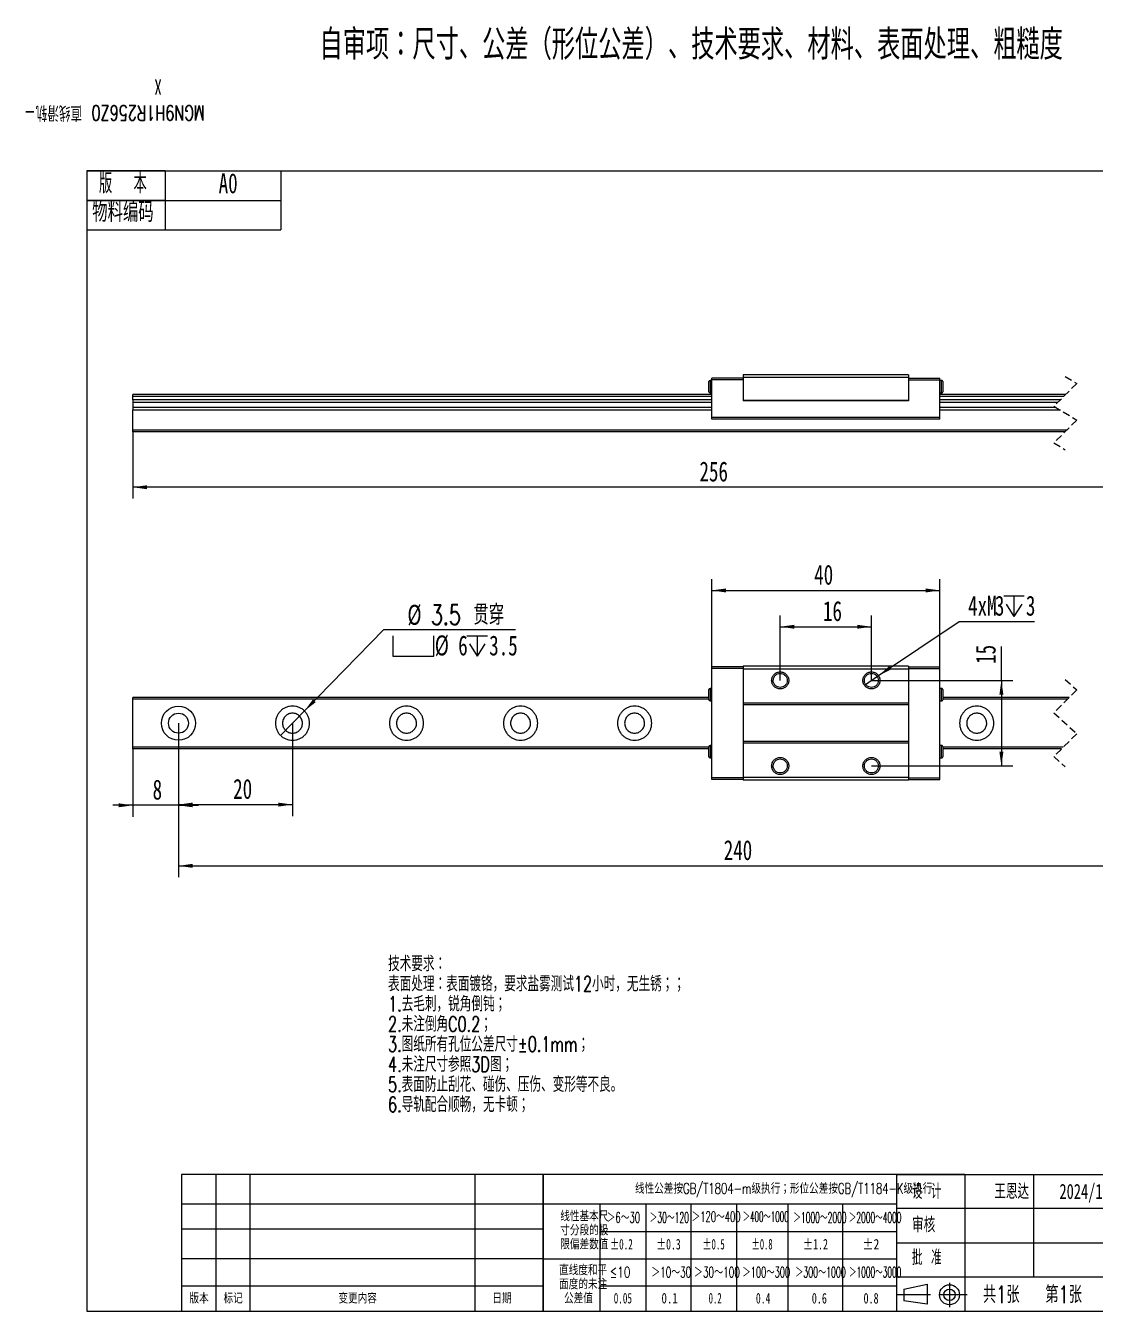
# Model space of a CAD drawing. Extents: x 3 to 295, y 5 to 231.
# Drawn here: x 3.5 to 191.2, y 5.5 to 230.9 of the extents above; entities that cross this region are included whole.
import ezdxf

# ---------------------------------------------------------------- set-up
doc = ezdxf.new("R2010")
doc.units = 0
doc.linetypes.add('SLD-DASHED', pattern=[1.905, 1.27, -0.635])
doc.linetypes.add('SLD-SOLID', pattern=[0])
doc.layers.get('0').update_dxf_attribs({"linetype": 'CONTINUOUS'})
doc.layers.add('FORMAT', color=7, linetype='SLD-SOLID')
doc.layers.add('轮廓实线层', color=7, linetype='SLD-SOLID')
doc.styles.add('SLDTEXTSTYLE0', font='TXT', dxfattribs={"width": 0.7, "bigfont": 'bigfont'})
doc.styles.add('SLDTEXTSTYLE10', font='TXT', dxfattribs={"width": 0.542825, "bigfont": 'bigfont'})
doc.styles.add('SLDTEXTSTYLE11', font='TXT', dxfattribs={"width": 0.607411, "bigfont": 'bigfont'})
doc.styles.add('SLDTEXTSTYLE12', font='TXT', dxfattribs={"width": 0.494457, "bigfont": 'bigfont'})
doc.styles.add('SLDTEXTSTYLE13', font='TXT', dxfattribs={"width": 0.523419, "bigfont": 'bigfont'})
doc.styles.add('SLDTEXTSTYLE14', font='TXT', dxfattribs={"width": 0.677411})
doc.styles.add('SLDTEXTSTYLE15', font='TXT', dxfattribs={"width": 0.616681})
doc.styles.add('SLDTEXTSTYLE16', font='TXT', dxfattribs={"width": 0.592279})
doc.styles.add('SLDTEXTSTYLE17', font='TXT', dxfattribs={"width": 0.633851})
doc.styles.add('SLDTEXTSTYLE18', font='TXT', dxfattribs={"width": 0.751649})
doc.styles.add('SLDTEXTSTYLE19', font='TXT', dxfattribs={"width": 0.672854})
doc.styles.add('SLDTEXTSTYLE2', font='TXT', dxfattribs={"width": 0.633333, "bigfont": 'bigfont'})
doc.styles.add('SLDTEXTSTYLE20', font='TXT', dxfattribs={"width": 0.604873})
doc.styles.add('SLDTEXTSTYLE21', font='TXT', dxfattribs={"width": 0.7})
doc.styles.add('SLDTEXTSTYLE22', font='TXT', dxfattribs={"width": 0.692137})
doc.styles.add('SLDTEXTSTYLE23', font='TXT', dxfattribs={"width": 0.516181, "bigfont": 'bigfont'})
doc.styles.add('SLDTEXTSTYLE24', font='TXT', dxfattribs={"width": 0.786906})
doc.styles.add('SLDTEXTSTYLE25', font='TXT', dxfattribs={"width": 0.513075, "bigfont": 'bigfont'})
doc.styles.add('SLDTEXTSTYLE26', font='TXT', dxfattribs={"width": 0.6, "bigfont": 'bigfont'})
doc.styles.add('SLDTEXTSTYLE3', font='TXT', dxfattribs={"width": 0.589499, "bigfont": 'bigfont'})
doc.styles.add('SLDTEXTSTYLE4', font='TXT', dxfattribs={"width": 0.526455, "bigfont": 'bigfont'})
doc.styles.add('SLDTEXTSTYLE5', font='TXT', dxfattribs={"width": 0.583287, "bigfont": 'bigfont'})
doc.styles.add('SLDTEXTSTYLE6', font='TXT', dxfattribs={"width": 0.632085})
doc.styles.add('SLDTEXTSTYLE7', font='TXT', dxfattribs={"width": 0.735068, "bigfont": 'bigfont'})
doc.styles.add('SLDTEXTSTYLE8', font='TXT', dxfattribs={"width": 0.615255, "bigfont": 'bigfont'})
doc.styles.add('SLDTEXTSTYLE9', font='TXT', dxfattribs={"width": 0.569954, "bigfont": 'bigfont'})
doc.dimstyles.new('SLDDIMSTYLE1', dxfattribs={"dimtxt": 3.5, "dimasz": 2.5, "dimexe": 0, "dimexo": 0.0625, "dimgap": 0.875, "dimtad": 2, "dimrnd": 1e-09, "dimzin": 12, "dimtxsty": 'SLDTEXTSTYLE21', "dimsah": 1, "dimcen": 0.09, "dimazin": 3, "dimtfac": 1, "dimtofl": 0, "dimtmove": 0, "dimatfit": 3, "dimtolj": 1, "dimtzin": 12})
doc.dimstyles.new('SLDDIMSTYLE3', dxfattribs={"dimtxt": 3.5, "dimasz": 2.5, "dimexe": 0, "dimexo": 0.0625, "dimgap": 0.875, "dimtad": 0, "dimtih": 1, "dimtoh": 1, "dimrnd": 1e-09, "dimzin": 12, "dimtxsty": 'SLDTEXTSTYLE21', "dimblk1": 'NONE', "dimsah": 1, "dimcen": 0, "dimazin": 3, "dimtfac": 1, "dimtmove": 0, "dimatfit": 3, "dimtolj": 1, "dimtzin": 12})
doc.dimstyles.new('SLDDIMSTYLE4', dxfattribs={"dimtxt": 3.5, "dimasz": 2.5, "dimexe": 0, "dimexo": 0.0625, "dimgap": 0.875, "dimtad": 0, "dimtih": 1, "dimtoh": 1, "dimrnd": 1e-09, "dimzin": 12, "dimtxsty": 'SLDTEXTSTYLE21', "dimblk1": 'NONE', "dimsah": 1, "dimcen": 0, "dimazin": 3, "dimtfac": 1, "dimtmove": 0, "dimatfit": 3, "dimtolj": 1, "dimtzin": 12})
doc.dimstyles.new('SLDDIMSTYLE5', dxfattribs={"dimtxt": 3.5, "dimasz": 2.5, "dimexe": 0, "dimexo": 0.0625, "dimgap": 0.875, "dimtad": 2, "dimrnd": 1e-09, "dimzin": 12, "dimtxsty": 'SLDTEXTSTYLE21', "dimsah": 1, "dimcen": 0.09, "dimazin": 3, "dimtfac": 1, "dimtmove": 0, "dimatfit": 3, "dimtolj": 1, "dimtzin": 12})

# ---------------------------------------------------------------- blocks, each defined once
blk = doc.blocks.new('SW_NOTE_0')
at = {"layer": 'FORMAT', "color": 0, "attachment_point": 1, "style": 'SLDTEXTSTYLE0'}
for s, insert, char_height in [('技术要求：', (0, 3.41), 2.646), ('表面处理：表面镀铬，要求盐雾测试12小时，无生锈；；', (0, -0.12), 2.6458), ('1.去毛刺，锐角倒钝；', (0, -3.64), 2.6458), ('2.未注倒角C0.2；', (0, -7.17), 2.6458), ('3.图纸所有孔位公差尺寸±0.1mm；', (0, -10.7), 2.6458), ('4.未注尺寸参照3D图；', (0, -14.23), 2.6458), ('5.表面防止刮花、碰伤、压伤、变形等不良。', (0, -17.76), 2.6458), ('6.导轨配合顺畅，无卡顿；', (0, -21.28), 2.6458)]:
    blk.add_mtext(s, dxfattribs=dict(at, insert=insert, char_height=char_height))
blk = doc.blocks.new('SW_NOTE_0_1')
at = {"layer": 'FORMAT', "color": 0, "char_height": 1.852, "attachment_point": 2, "style": 'SLDTEXTSTYLE0'}
for s, insert in [('线性基本尺', (6.37, 2.39)), ('寸分段的极', (6.37, -0.08)), ('限偏差数值', (6.37, -2.55))]:
    blk.add_mtext(s, dxfattribs=dict(at, insert=insert))
blk = doc.blocks.new('SW_NOTE_0_2')
at = {"layer": 'FORMAT', "color": 0, "char_height": 1.852, "attachment_point": 2, "style": 'SLDTEXTSTYLE0'}
for s, insert in [('直线度和平', (6.37, 2.39)), ('面度的未注', (6.37, -0.08)), ('公差值', (5.55, -2.55))]:
    blk.add_mtext(s, dxfattribs=dict(at, insert=insert))
blk = doc.blocks.new('SW_NOTE_0_4')
at = {"layer": 'FORMAT', "color": 0, "attachment_point": 2, "rotation": 180}
for s, insert, char_height, style in [('X', (-14.36, 1.12), 2.65, 'SLDTEXTSTYLE21'), ('MGN9H1R256Z0 直线滑轨-', (-22.03, -3.41), 2.6458, 'SLDTEXTSTYLE0')]:
    blk.add_mtext(s, dxfattribs=dict(at, insert=insert, char_height=char_height, style=style))
blk = doc.blocks.new('_D')
at = {"layer": 'FORMAT'}
for p, q in [((22.24, 160), (22.24, 147.97)), ((237.19, 160), (237.19, 147.97)), ((237.19, 149.97), (22.24, 149.97))]:
    blk.add_line(p, q, dxfattribs=at)
for points in [[(22.24, 149.97), (24.74, 149.62), (24.74, 150.32)], [(237.19, 149.97), (234.69, 150.32), (234.69, 149.62)]]:
    blk.add_solid(points, dxfattribs=at)
at = {"layer": 'FORMAT', "insert": (121.62, 154.48), "char_height": 3.5, "attachment_point": 1, "style": 'SLDTEXTSTYLE21'}
blk.add_mtext('256', dxfattribs=at)
blk = doc.blocks.new('_D_6')
at = {"layer": 'FORMAT'}
for p, q in [((135.78, 116.09), (135.78, 127.5)), ((151.78, 116.09), (151.78, 127.5)), ((135.78, 125.5), (151.78, 125.5))]:
    blk.add_line(p, q, dxfattribs=at)
for points in [[(135.78, 125.5), (138.28, 125.15), (138.28, 125.85)], [(151.78, 125.5), (149.28, 125.85), (149.28, 125.15)]]:
    blk.add_solid(points, dxfattribs=at)
at = {"layer": 'FORMAT', "insert": (143.28, 130.01), "char_height": 3.5, "attachment_point": 1, "style": 'SLDTEXTSTYLE21'}
blk.add_mtext('16', dxfattribs=at)
blk = doc.blocks.new('_D_7')
at = {"layer": 'FORMAT'}
for p, q in [((174.57, 116.09), (174.57, 122.06)), ((151.78, 116.09), (176.57, 116.09)), ((174.57, 116.09), (174.57, 101.09)), ((151.78, 101.09), (176.57, 101.09))]:
    blk.add_line(p, q, dxfattribs=at)
for points in [[(174.57, 116.09), (174.22, 113.59), (174.92, 113.59)], [(174.57, 101.09), (174.92, 103.59), (174.22, 103.59)]]:
    blk.add_solid(points, dxfattribs=at)
at = {"layer": 'FORMAT', "insert": (170.05, 118.99), "char_height": 3.5, "attachment_point": 1, "rotation": 90, "style": 'SLDTEXTSTYLE21'}
blk.add_mtext('15', dxfattribs=at)
blk = doc.blocks.new('SW_SYMBOL_HOLE_SPOT')
at = {"layer": 'FORMAT', "color": 0}
for p, q in [((0, 875), (0, 75)), ((1600, 75), (1600, 875)), ((0, 75), (1600, 75))]:
    blk.add_line(p, q, dxfattribs=at)
blk = doc.blocks.new('SW_SYMBOL_HOLE_DEPTH')
at = {"layer": 'FORMAT', "color": 0}
for p, q in [((0, 875), (800, 875)), ((100, 555), (400, 75)), ((400, 875), (400, 75)), ((700, 555), (400, 75))]:
    blk.add_line(p, q, dxfattribs=at)
blk = doc.blocks.new('_D_8')
at = {"layer": 'FORMAT'}
for p, q in [((52.34, 110.74), (66.25, 125.03)), ((66.25, 125.03), (89.34, 125.03)), ((48.15, 106.44), (52.34, 110.74))]:
    blk.add_line(p, q, dxfattribs=at)
blk.add_solid([(52.34, 110.74), (54.33, 112.28), (53.83, 112.77)], dxfattribs=at)
at = {"layer": 'FORMAT', "xscale": 0.004511737089201878, "yscale": 0.004511737089201878, "zscale": 0.004511737089201878}
for name, p in [('SW_SYMBOL_HOLE_SPOT', (67.83, 119.98)), ('SW_SYMBOL_HOLE_DEPTH', (80.84, 119.98))]:
    blk.add_blockref(name, p, dxfattribs=at)
at = {"layer": 'FORMAT', "char_height": 3.5, "attachment_point": 1}
for s, insert, style in [('%%c', (70.4, 129.35), 'SLDTEXTSTYLE21'), ('3.5 贯穿', (74.52, 129.34), 'SLDTEXTSTYLE0'), ('%%c', (75.2, 123.98), 'SLDTEXTSTYLE21'), ('6', (79.31, 123.97), 'SLDTEXTSTYLE21'), ('3.5', (84.74, 123.97), 'SLDTEXTSTYLE21')]:
    blk.add_mtext(s, dxfattribs=dict(at, insert=insert, style=style))
blk = doc.blocks.new('_NONE')
blk = doc.blocks.new('_D_9')
at = {"layer": 'FORMAT'}
for p, q in [((153.02, 116.93), (167.14, 126.44)), ((167.14, 126.44), (180.4, 126.44)), ((150.54, 115.25), (153.02, 116.93))]:
    blk.add_line(p, q, dxfattribs=at)
blk.add_solid([(153.02, 116.93), (155.29, 118.03), (154.9, 118.61)], dxfattribs=at)
at = {"layer": 'FORMAT', "xscale": 0.004511737089201878, "yscale": 0.004511737089201878, "zscale": 0.004511737089201878}
blk.add_blockref('SW_SYMBOL_HOLE_DEPTH', (174.97, 126.96), dxfattribs=at)
at = {"layer": 'FORMAT', "char_height": 3.5, "attachment_point": 1, "style": 'SLDTEXTSTYLE21'}
for s, insert in [('4xM', (168.73, 130.95)), ('3', (173.43, 130.95)), ('3', (178.87, 130.95))]:
    blk.add_mtext(s, dxfattribs=dict(at, insert=insert))
blk = doc.blocks.new('_D_10')
at = {"layer": 'FORMAT'}
for p, q in [((123.78, 118.49), (123.78, 133.87)), ((163.78, 118.49), (163.78, 133.87)), ((123.78, 131.87), (163.78, 131.87))]:
    blk.add_line(p, q, dxfattribs=at)
for points in [[(123.78, 131.87), (126.28, 131.52), (126.28, 132.22)], [(163.78, 131.87), (161.28, 132.22), (161.28, 131.52)]]:
    blk.add_solid(points, dxfattribs=at)
at = {"layer": 'FORMAT', "insert": (141.74, 136.38), "char_height": 3.5, "attachment_point": 1, "style": 'SLDTEXTSTYLE21'}
blk.add_mtext('40', dxfattribs=at)
blk = doc.blocks.new('_D_11')
at = {"layer": 'FORMAT'}
for p, q in [((30.24, 108.59), (30.24, 92.19)), ((22.24, 104.09), (22.24, 92.19)), ((22.24, 94.19), (18.74, 94.19)), ((30.24, 94.19), (22.24, 94.19)), ((30.24, 94.19), (33.74, 94.19))]:
    blk.add_line(p, q, dxfattribs=at)
for points in [[(22.24, 94.19), (19.74, 94.54), (19.74, 93.84)], [(30.24, 94.19), (32.74, 93.84), (32.74, 94.54)]]:
    blk.add_solid(points, dxfattribs=at)
at = {"layer": 'FORMAT', "insert": (25.71, 98.7), "char_height": 3.5, "attachment_point": 1, "style": 'SLDTEXTSTYLE21'}
blk.add_mtext('8', dxfattribs=at)
blk = doc.blocks.new('_D_12')
at = {"layer": 'FORMAT'}
for p, q in [((30.24, 108.59), (30.24, 92.31)), ((50.24, 108.59), (50.24, 92.31)), ((30.24, 94.31), (50.24, 94.31))]:
    blk.add_line(p, q, dxfattribs=at)
for points in [[(30.24, 94.31), (32.74, 93.96), (32.74, 94.66)], [(50.24, 94.31), (47.74, 94.66), (47.74, 93.96)]]:
    blk.add_solid(points, dxfattribs=at)
at = {"layer": 'FORMAT', "insert": (39.84, 98.82), "char_height": 3.5, "attachment_point": 1, "style": 'SLDTEXTSTYLE21'}
blk.add_mtext('20', dxfattribs=at)
blk = doc.blocks.new('_D_13')
at = {"layer": 'FORMAT'}
for p, q in [((30.24, 108.59), (30.24, 81.57)), ((229.19, 108.59), (229.19, 81.57)), ((30.24, 83.57), (229.19, 83.57))]:
    blk.add_line(p, q, dxfattribs=at)
for points in [[(30.24, 83.57), (32.74, 83.22), (32.74, 83.92)], [(229.19, 83.57), (226.69, 83.92), (226.69, 83.22)]]:
    blk.add_solid(points, dxfattribs=at)
at = {"layer": 'FORMAT', "insert": (125.87, 88.08), "char_height": 3.5, "attachment_point": 1, "style": 'SLDTEXTSTYLE21'}
blk.add_mtext('240', dxfattribs=at)

msp = doc.modelspace()

# ---------------------------------------------------------------- linework, layer by layer
at = {"color": 7, "linetype": 'SLD-SOLID'}
for p, q in [((129.28, 169.105), (123.78, 169.105)), ((123.78, 168.805), (123.78, 169.105)), ((129.28, 169.705), (129.28, 169.205)), ((158.28, 169.705), (129.28, 169.705)), ((158.28, 169.205), (129.28, 169.205)), ((129.28, 169.205), (129.28, 165.205)), ((158.28, 169.705), (158.28, 169.205)), ((158.28, 169.205), (158.28, 165.205)), ((158.28, 169.105), (163.78, 169.105)), ((163.78, 168.805), (163.78, 169.105)), ((123.28, 166.705), (123.28, 168.505)), ((123.78, 168.705), (123.48, 168.705)), ((129.28, 168.805), (123.78, 168.805)), ((123.78, 162.205), (123.78, 168.805)), ((158.28, 168.805), (163.78, 168.805)), ((163.78, 162.205), (163.78, 168.805)), ((164.08, 168.705), (163.78, 168.705)), ((164.28, 168.505), (164.28, 167.605)), ((164.28, 167.605), (164.28, 166.705)), ((123.78, 166.205), (22.244, 166.205)), ((22.244, 165.905), (22.244, 166.205)), ((123.78, 165.905), (22.244, 165.905)), ((22.244, 165.315), (22.244, 165.905)), ((123.78, 165.315), (22.244, 165.315)), ((22.244, 165.315), (22.244, 164.84)), ((123.78, 164.84), (22.244, 164.84)), ((22.244, 164.84), (22.244, 163.94)), ((123.48, 166.505), (123.78, 166.505)), ((158.28, 165.205), (129.28, 165.205)), ((129.28, 165.205), (129.28, 165.105)), ((158.28, 165.105), (129.28, 165.105)), ((158.28, 165.205), (158.28, 165.105)), ((163.78, 166.505), (164.08, 166.505)), ((185.822, 166.205), (163.78, 166.205)), ((185.522, 165.905), (163.78, 165.905)), ((184.932, 165.315), (163.78, 165.315)), ((184.457, 164.84), (163.78, 164.84)), ((123.78, 163.94), (22.244, 163.94)), ((22.244, 163.94), (22.244, 163.465)), ((123.78, 163.465), (22.244, 163.465)), ((22.244, 160.005), (22.244, 163.465)), ((184.16, 163.94), (163.78, 163.94)), ((184.943, 163.465), (163.78, 163.465)), ((163.78, 162.205), (123.78, 162.205)), ((123.78, 161.905), (123.78, 162.205)), ((163.78, 161.905), (123.78, 161.905)), ((163.78, 161.905), (163.78, 162.205)), ((186.047, 160.005), (22.244, 160.005)), ((22.244, 159.705), (22.244, 160.005)), ((185.747, 159.705), (22.244, 159.705)), ((129.28, 118.488), (123.78, 118.488)), ((123.78, 118.188), (123.78, 118.488)), ((129.28, 118.188), (123.78, 118.188)), ((123.78, 98.988), (123.78, 118.188)), ((129.28, 118.588), (129.28, 118.088)), ((158.28, 118.588), (129.28, 118.588)), ((129.28, 118.088), (129.28, 112.088)), ((158.28, 118.088), (129.28, 118.088)), ((158.28, 118.588), (158.28, 118.088)), ((158.28, 118.488), (163.78, 118.488)), ((158.28, 118.188), (163.78, 118.188)), ((158.28, 118.088), (158.28, 112.088)), ((163.78, 118.188), (163.78, 118.488)), ((163.78, 98.988), (163.78, 118.188)), ((123.28, 113.088), (22.244, 113.088)), ((22.244, 112.788), (22.244, 113.088)), ((123.28, 112.788), (22.244, 112.788)), ((22.244, 104.388), (22.244, 112.788)), ((123.28, 112.688), (123.28, 114.488)), ((123.78, 114.688), (123.48, 114.688)), ((164.08, 114.688), (163.78, 114.688)), ((164.28, 114.488), (164.28, 112.688)), ((186.447, 113.088), (164.28, 113.088)), ((186.147, 112.788), (164.28, 112.788)), ((123.48, 112.488), (123.78, 112.488)), ((158.28, 112.088), (129.28, 112.088)), ((129.28, 112.088), (129.28, 111.788)), ((158.28, 111.788), (129.28, 111.788)), ((129.28, 111.788), (129.28, 105.388)), ((158.28, 112.088), (158.28, 111.788)), ((158.28, 111.788), (158.28, 105.388)), ((163.78, 112.488), (164.08, 112.488)), ((123.28, 104.388), (22.244, 104.388)), ((22.244, 104.088), (22.244, 104.388)), ((123.28, 104.088), (22.244, 104.088)), ((123.28, 102.688), (123.28, 104.488)), ((123.78, 104.688), (123.48, 104.688)), ((158.28, 105.388), (129.28, 105.388)), ((129.28, 105.388), (129.28, 105.088)), ((129.28, 105.088), (129.28, 99.088)), ((158.28, 105.088), (129.28, 105.088)), ((158.28, 105.388), (158.28, 105.088)), ((158.28, 105.088), (158.28, 99.088)), ((164.08, 104.688), (163.78, 104.688)), ((164.28, 104.488), (164.28, 102.688)), ((185.422, 104.388), (164.28, 104.388)), ((185.122, 104.088), (164.28, 104.088)), ((123.48, 102.488), (123.78, 102.488)), ((163.78, 102.488), (164.08, 102.488)), ((129.28, 98.988), (123.78, 98.988)), ((123.78, 98.688), (123.78, 98.988)), ((129.28, 98.688), (123.78, 98.688)), ((158.28, 99.088), (129.28, 99.088)), ((129.28, 99.088), (129.28, 98.588)), ((158.28, 98.588), (129.28, 98.588)), ((158.28, 99.088), (158.28, 98.588)), ((158.28, 98.988), (163.78, 98.988)), ((158.28, 98.688), (163.78, 98.688)), ((163.78, 98.688), (163.78, 98.988)), ((94.186, 14.63), (30.786, 14.63))]:
    msp.add_line(p, q, dxfattribs=at)
at = {"color": 7, "linetype": 'SLD-DASHED'}
for p, q in [((185.785, 169.38), (187.785, 168.167)), ((187.785, 168.167), (183.785, 164.167)), ((183.785, 164.167), (187.785, 161.742)), ((187.785, 161.742), (183.785, 157.742)), ((183.785, 157.742), (185.785, 156.53)), ((185.785, 116.263), (187.785, 114.425)), ((187.785, 114.425), (183.785, 110.425)), ((183.785, 110.425), (187.785, 106.75)), ((187.785, 106.75), (183.785, 102.75)), ((183.785, 102.75), (185.785, 100.913))]:
    msp.add_line(p, q, dxfattribs=at)
at = {"color": 1, "linetype": 'SLD-SOLID'}
for p, q in [((123.48, 168.705), (123.48, 166.505)), ((164.08, 167.605), (164.08, 168.705)), ((164.08, 166.505), (164.08, 167.605)), ((123.48, 114.688), (123.48, 112.488)), ((164.08, 112.488), (164.08, 114.688)), ((123.48, 104.688), (123.48, 102.488)), ((164.08, 102.488), (164.08, 104.688))]:
    msp.add_line(p, q, dxfattribs=at)
at = {"color": 7, "linetype": 'SLD-SOLID'}
for radius in [3, 1.75]:
    msp.add_circle((30.244, 108.588), radius, dxfattribs=at)
for centre, start, end in [((123.48, 168.505), 90.00039, 179.99921), ((164.08, 168.505), 359.99988, 89.99998), ((123.48, 166.705), 180.0008, 269.99966), ((164.08, 166.705), 269.99996, 0.00011), ((123.48, 114.488), 90.00017, 179.9993), ((164.08, 114.488), 359.99979, 90.00021), ((123.48, 112.688), 180.00079, 269.99961), ((164.08, 112.688), 270.00002, 0.00012), ((123.48, 104.488), 90.00039, 179.99921), ((164.08, 104.488), 359.99988, 89.99998), ((123.48, 102.688), 180.0007, 269.99983), ((164.08, 102.688), 269.99979, 0.00021)]:
    msp.add_arc(centre, 0.2, start, end, dxfattribs=at)
for points, knots in [([(134.394, 116.662), (134.34, 116.472), (134.231, 116.092), (134.361, 115.498), (134.691, 115), (135.191, 114.666), (135.78, 114.549), (136.369, 114.666), (136.868, 115), (137.202, 115.499), (137.319, 116.088), (137.202, 116.677), (136.868, 117.176), (136.369, 117.51), (135.779, 117.627), (135.194, 117.509), (134.682, 117.18), (134.49, 116.835), (134.394, 116.662)], [0, 0, 0, 0, 0.0625, 0.125, 0.1875, 0.25, 0.3124999, 0.3749999, 0.4375, 0.5, 0.5625, 0.6249999, 0.6875, 0.75, 0.8125, 0.8749999, 0.9375, 1, 1, 1, 1]), ([(134.644, 116.558), (134.6, 116.403), (134.511, 116.091), (134.617, 115.604), (134.888, 115.196), (135.298, 114.922), (135.78, 114.826), (136.263, 114.922), (136.672, 115.196), (136.946, 115.605), (137.042, 116.088), (136.946, 116.571), (136.672, 116.98), (136.263, 117.253), (135.78, 117.35), (135.299, 117.252), (134.88, 116.983), (134.723, 116.7), (134.644, 116.558)], [0, 0, 0, 0, 0.0625, 0.125, 0.1875, 0.25, 0.3124999, 0.375, 0.4375, 0.5, 0.5625, 0.625, 0.6875, 0.75, 0.8125, 0.875, 0.9375, 1, 1, 1, 1]), ([(150.394, 116.662), (150.34, 116.472), (150.231, 116.092), (150.361, 115.498), (150.691, 115), (151.191, 114.666), (151.78, 114.549), (152.369, 114.666), (152.868, 115), (153.202, 115.499), (153.319, 116.088), (153.202, 116.677), (152.868, 117.176), (152.369, 117.51), (151.779, 117.627), (151.194, 117.509), (150.682, 117.18), (150.49, 116.835), (150.394, 116.662)], [0, 0, 0, 0, 0.0625, 0.1249999, 0.1875, 0.25, 0.3125, 0.375, 0.4375, 0.5, 0.5624999, 0.6249999, 0.6875, 0.75, 0.8125, 0.8749999, 0.9374999, 1, 1, 1, 1]), ([(150.644, 116.558), (150.6, 116.403), (150.511, 116.091), (150.617, 115.604), (150.888, 115.196), (151.298, 114.922), (151.78, 114.826), (152.263, 114.922), (152.672, 115.196), (152.946, 115.605), (153.042, 116.088), (152.946, 116.571), (152.672, 116.98), (152.263, 117.253), (151.78, 117.35), (151.299, 117.252), (150.88, 116.983), (150.723, 116.7), (150.644, 116.558)], [0, 0, 0, 0, 0.0625, 0.125, 0.1875, 0.25, 0.3125, 0.375, 0.4375, 0.5, 0.5625, 0.625, 0.6875, 0.75, 0.8125, 0.875, 0.9375, 1, 1, 1, 1]), ([(53.187, 109.173), (53.214, 108.978), (53.268, 108.589), (53.205, 107.998), (53.033, 107.433), (52.755, 106.91), (52.379, 106.453), (51.922, 106.076), (51.399, 105.799), (50.833, 105.625), (50.244, 105.569), (49.655, 105.625), (49.089, 105.799), (48.566, 106.076), (48.109, 106.453), (47.733, 106.91), (47.455, 107.433), (47.282, 107.999), (47.225, 108.588), (47.282, 109.177), (47.455, 109.743), (47.733, 110.266), (48.109, 110.722), (48.566, 111.099), (49.089, 111.377), (49.655, 111.55), (50.244, 111.607), (50.833, 111.55), (51.399, 111.377), (51.922, 111.099), (52.379, 110.723), (52.754, 110.266), (53.038, 109.744), (53.137, 109.364), (53.187, 109.173)], [0, 0, 0, 0, 0.03125, 0.0625, 0.09375, 0.125, 0.15625, 0.1875001, 0.2187499, 0.2499998, 0.28125, 0.3124998, 0.3437501, 0.3749999, 0.4062501, 0.4375001, 0.46875, 0.5, 0.53125, 0.5625, 0.5937499, 0.6249999, 0.6562499, 0.6875, 0.7187498, 0.7500001, 0.7812499, 0.8125001, 0.8437501, 0.8749999, 0.90625, 0.9375, 0.96875, 1, 1, 1, 1]), ([(73.187, 109.173), (73.214, 108.978), (73.268, 108.589), (73.205, 107.998), (73.033, 107.433), (72.755, 106.91), (72.379, 106.453), (71.922, 106.076), (71.399, 105.799), (70.833, 105.625), (70.244, 105.569), (69.655, 105.625), (69.089, 105.799), (68.566, 106.076), (68.109, 106.453), (67.733, 106.91), (67.455, 107.433), (67.282, 107.999), (67.225, 108.588), (67.282, 109.177), (67.455, 109.743), (67.733, 110.266), (68.109, 110.722), (68.566, 111.099), (69.089, 111.377), (69.655, 111.55), (70.244, 111.607), (70.833, 111.55), (71.399, 111.377), (71.922, 111.099), (72.379, 110.723), (72.754, 110.266), (73.038, 109.744), (73.137, 109.364), (73.187, 109.173)], [0, 0, 0, 0, 0.03125, 0.0625, 0.09375, 0.125, 0.1562499, 0.1875001, 0.2187502, 0.2500002, 0.28125, 0.3125001, 0.3437501, 0.3749999, 0.40625, 0.4375, 0.46875, 0.5, 0.53125, 0.5625, 0.59375, 0.625, 0.65625, 0.6875001, 0.71875, 0.7499999, 0.7812501, 0.8124999, 0.8437498, 0.875, 0.9062501, 0.9375001, 0.9687501, 1, 1, 1, 1]), ([(93.187, 109.173), (93.214, 108.978), (93.268, 108.589), (93.205, 107.998), (93.033, 107.433), (92.755, 106.91), (92.379, 106.453), (91.922, 106.076), (91.399, 105.799), (90.833, 105.625), (90.244, 105.569), (89.655, 105.625), (89.089, 105.799), (88.566, 106.076), (88.109, 106.453), (87.733, 106.91), (87.455, 107.433), (87.282, 107.999), (87.225, 108.588), (87.282, 109.177), (87.455, 109.743), (87.733, 110.266), (88.109, 110.722), (88.566, 111.099), (89.089, 111.377), (89.655, 111.55), (90.244, 111.607), (90.833, 111.55), (91.399, 111.377), (91.922, 111.099), (92.379, 110.723), (92.754, 110.266), (93.038, 109.744), (93.137, 109.364), (93.187, 109.173)], [0, 0, 0, 0, 0.03125, 0.0625, 0.09375, 0.1250001, 0.15625, 0.1875, 0.21875, 0.2499999, 0.2812499, 0.3124999, 0.34375, 0.375, 0.40625, 0.4375, 0.4687501, 0.5, 0.53125, 0.5625, 0.5937499, 0.625, 0.65625, 0.6875, 0.71875, 0.7500001, 0.7812501, 0.8125001, 0.84375, 0.875, 0.90625, 0.9374999, 0.96875, 1, 1, 1, 1]), ([(113.187, 109.173), (113.214, 108.978), (113.268, 108.589), (113.205, 107.998), (113.033, 107.433), (112.755, 106.91), (112.379, 106.453), (111.922, 106.076), (111.399, 105.799), (110.833, 105.625), (110.244, 105.569), (109.655, 105.625), (109.089, 105.799), (108.566, 106.076), (108.109, 106.453), (107.733, 106.91), (107.455, 107.433), (107.282, 107.999), (107.225, 108.588), (107.282, 109.177), (107.455, 109.743), (107.733, 110.266), (108.109, 110.722), (108.566, 111.099), (109.089, 111.377), (109.655, 111.55), (110.244, 111.607), (110.833, 111.55), (111.399, 111.377), (111.922, 111.099), (112.379, 110.723), (112.754, 110.266), (113.038, 109.744), (113.137, 109.364), (113.187, 109.173)], [0, 0, 0, 0, 0.03125, 0.0625, 0.09375, 0.125, 0.15625, 0.1875, 0.21875, 0.2499999, 0.2812499, 0.3124999, 0.34375, 0.375, 0.40625, 0.4375, 0.46875, 0.5, 0.53125, 0.5625, 0.59375, 0.625, 0.65625, 0.6875, 0.7187499, 0.7500001, 0.7812501, 0.8125, 0.84375, 0.875, 0.9062499, 0.9375, 0.96875, 1, 1, 1, 1]), ([(173.187, 109.173), (173.214, 108.978), (173.268, 108.589), (173.205, 107.998), (173.033, 107.433), (172.755, 106.91), (172.379, 106.453), (171.922, 106.076), (171.399, 105.799), (170.833, 105.625), (170.244, 105.569), (169.655, 105.625), (169.089, 105.799), (168.566, 106.076), (168.109, 106.453), (167.733, 106.91), (167.455, 107.433), (167.282, 107.999), (167.225, 108.588), (167.282, 109.177), (167.455, 109.743), (167.733, 110.266), (168.109, 110.722), (168.566, 111.099), (169.089, 111.377), (169.655, 111.55), (170.244, 111.607), (170.833, 111.55), (171.399, 111.377), (171.922, 111.099), (172.379, 110.723), (172.754, 110.266), (173.038, 109.744), (173.137, 109.364), (173.187, 109.173)], [0, 0, 0, 0, 0.03125, 0.0625, 0.09375, 0.125, 0.15625, 0.1875, 0.21875, 0.25, 0.28125, 0.3125, 0.34375, 0.375, 0.40625, 0.4375, 0.46875, 0.5, 0.53125, 0.5625, 0.59375, 0.625, 0.65625, 0.6875, 0.71875, 0.75, 0.78125, 0.8125, 0.84375, 0.875, 0.90625, 0.9375, 0.96875, 1, 1, 1, 1]), ([(51.861, 109.258), (51.924, 109.036), (52.051, 108.593), (51.9, 107.899), (51.514, 107.319), (50.931, 106.929), (50.244, 106.792), (49.557, 106.929), (48.974, 107.318), (48.585, 107.901), (48.448, 108.588), (48.585, 109.275), (48.974, 109.858), (49.557, 110.247), (50.245, 110.384), (50.928, 110.245), (51.525, 109.862), (51.749, 109.459), (51.861, 109.258)], [0, 0, 0, 0, 0.0625, 0.1249999, 0.1875, 0.25, 0.3125, 0.3749999, 0.4374999, 0.5, 0.5625, 0.6249999, 0.6875, 0.75, 0.8125, 0.8749999, 0.9374999, 1, 1, 1, 1]), ([(71.861, 109.258), (71.924, 109.036), (72.051, 108.593), (71.9, 107.899), (71.514, 107.319), (70.931, 106.929), (70.244, 106.792), (69.557, 106.929), (68.974, 107.318), (68.585, 107.901), (68.448, 108.588), (68.585, 109.275), (68.974, 109.858), (69.557, 110.247), (70.245, 110.384), (70.928, 110.245), (71.525, 109.862), (71.749, 109.459), (71.861, 109.258)], [0, 0, 0, 0, 0.0625, 0.1249999, 0.1875, 0.25, 0.3125, 0.3749999, 0.4374999, 0.5, 0.5625, 0.6249999, 0.6875, 0.75, 0.8125, 0.8749999, 0.9374999, 1, 1, 1, 1]), ([(91.861, 109.258), (91.924, 109.036), (92.051, 108.593), (91.9, 107.899), (91.514, 107.319), (90.931, 106.929), (90.244, 106.792), (89.557, 106.929), (88.974, 107.318), (88.585, 107.901), (88.448, 108.588), (88.585, 109.275), (88.974, 109.858), (89.557, 110.247), (90.245, 110.384), (90.928, 110.245), (91.525, 109.862), (91.749, 109.459), (91.861, 109.258)], [0, 0, 0, 0, 0.0625, 0.1250001, 0.1874999, 0.25, 0.3124999, 0.3750002, 0.4375, 0.5000001, 0.5625, 0.625, 0.6875001, 0.7499998, 0.8125001, 0.8750001, 0.9375001, 1, 1, 1, 1]), ([(111.861, 109.258), (111.924, 109.036), (112.051, 108.593), (111.9, 107.899), (111.514, 107.319), (110.931, 106.929), (110.244, 106.792), (109.557, 106.929), (108.974, 107.318), (108.585, 107.901), (108.448, 108.588), (108.585, 109.275), (108.974, 109.858), (109.557, 110.247), (110.245, 110.384), (110.928, 110.245), (111.525, 109.862), (111.749, 109.459), (111.861, 109.258)], [0, 0, 0, 0, 0.0625, 0.1250001, 0.1875, 0.25, 0.3125, 0.3749999, 0.4375, 0.5000001, 0.5625, 0.625, 0.6875001, 0.7500001, 0.8125001, 0.8750001, 0.9375001, 1, 1, 1, 1]), ([(171.861, 109.258), (171.924, 109.036), (172.051, 108.593), (171.9, 107.899), (171.514, 107.319), (170.931, 106.929), (170.244, 106.792), (169.557, 106.929), (168.974, 107.318), (168.585, 107.901), (168.448, 108.588), (168.585, 109.275), (168.974, 109.858), (169.557, 110.247), (170.245, 110.384), (170.928, 110.245), (171.525, 109.862), (171.749, 109.459), (171.861, 109.258)], [0, 0, 0, 0, 0.0625, 0.125, 0.1875, 0.2499999, 0.3125, 0.375, 0.4375, 0.5, 0.5625, 0.625, 0.6875, 0.75, 0.8125, 0.8750001, 0.9375, 1, 1, 1, 1]), ([(134.394, 101.662), (134.34, 101.472), (134.231, 101.092), (134.361, 100.498), (134.691, 100), (135.191, 99.666), (135.78, 99.549), (136.369, 99.666), (136.868, 100), (137.202, 100.499), (137.319, 101.088), (137.202, 101.677), (136.868, 102.176), (136.369, 102.51), (135.779, 102.627), (135.194, 102.509), (134.682, 102.18), (134.49, 101.835), (134.394, 101.662)], [0, 0, 0, 0, 0.0625, 0.125, 0.1875, 0.25, 0.3125, 0.375, 0.4375, 0.5000001, 0.5625, 0.625, 0.6875, 0.7500001, 0.8125001, 0.875, 0.9375, 1, 1, 1, 1]), ([(134.644, 101.558), (134.6, 101.403), (134.511, 101.091), (134.617, 100.604), (134.888, 100.196), (135.298, 99.922), (135.78, 99.826), (136.263, 99.922), (136.672, 100.196), (136.946, 100.605), (137.042, 101.088), (136.946, 101.571), (136.672, 101.98), (136.263, 102.253), (135.78, 102.35), (135.299, 102.252), (134.88, 101.983), (134.723, 101.7), (134.644, 101.558)], [0, 0, 0, 0, 0.06250001, 0.12500002, 0.18750001, 0.25000006, 0.31249999, 0.37500003, 0.43749999, 0.50000004, 0.56250005, 0.62500006, 0.68750006, 0.75000001, 0.81250007, 0.87500001, 0.93750007, 1, 1, 1, 1]), ([(150.394, 101.662), (150.34, 101.472), (150.231, 101.092), (150.361, 100.498), (150.691, 100), (151.191, 99.666), (151.78, 99.549), (152.369, 99.666), (152.868, 100), (153.202, 100.499), (153.319, 101.088), (153.202, 101.677), (152.868, 102.176), (152.369, 102.51), (151.779, 102.627), (151.194, 102.509), (150.682, 102.18), (150.49, 101.835), (150.394, 101.662)], [0, 0, 0, 0, 0.0625, 0.1249999, 0.1875, 0.25, 0.3125, 0.375, 0.4375, 0.5, 0.5625, 0.625, 0.6875, 0.75, 0.8125, 0.875, 0.9375, 1, 1, 1, 1]), ([(150.644, 101.558), (150.6, 101.403), (150.511, 101.091), (150.617, 100.604), (150.888, 100.196), (151.298, 99.922), (151.78, 99.826), (152.263, 99.922), (152.672, 100.196), (152.946, 100.605), (153.042, 101.088), (152.946, 101.571), (152.672, 101.98), (152.263, 102.253), (151.78, 102.35), (151.299, 102.252), (150.88, 101.983), (150.723, 101.7), (150.644, 101.558)], [0, 0, 0, 0, 0.0625, 0.125, 0.1875, 0.25, 0.3125, 0.375, 0.4375, 0.5, 0.5625, 0.625, 0.6875, 0.75, 0.8125, 0.875, 0.9375, 1, 1, 1, 1])]:
    msp.add_open_spline(points, degree=3, knots=knots, dxfattribs=at)
at = {"layer": 'FORMAT'}
for p, q in [((27.936, 205.451), (14.186, 205.451)), ((14.186, 205.451), (14.186, 200.277)), ((27.936, 205.451), (27.936, 195.132)), ((27.936, 205.451), (27.936, 200.277)), ((48.179, 205.451), (48.179, 195.132)), ((14.186, 200.277), (48.179, 200.277)), ((27.936, 200.277), (14.186, 200.277)), ((14.186, 195.132), (48.179, 195.132)), ((30.786, 29.451), (30.786, 5.451)), ((156.186, 29.451), (30.786, 29.451)), ((36.786, 29.451), (36.786, 5.451)), ((42.786, 29.451), (42.786, 5.451)), ((82.2, 29.451), (82.2, 5.451)), ((94.186, 5.451), (94.186, 29.451)), ((94.186, 29.451), (94.186, 5.451)), ((156.186, 29.451), (156.186, 5.451)), ((168.186, 29.451), (156.186, 29.451)), ((156.186, 29.451), (251.686, 29.451)), ((156.186, 29.451), (156.186, 5.451)), ((168.186, 29.451), (168.186, 5.451)), ((180.186, 29.451), (180.186, 11.451)), ((156.186, 24.23), (30.786, 24.23)), ((104.186, 5.451), (104.186, 24.23)), ((112.186, 24.23), (112.186, 5.451)), ((120.186, 5.451), (120.186, 24.23)), ((128.186, 5.451), (128.186, 24.23)), ((137.186, 5.451), (137.186, 24.23)), ((146.686, 24.23), (146.686, 5.451)), ((196.186, 23.451), (156.186, 23.451)), ((94.186, 19.851), (30.786, 19.851)), ((104.186, 19.43), (156.186, 19.43)), ((156.186, 17.451), (291.186, 17.451)), ((94.186, 14.63), (156.186, 14.63)), ((196.186, 11.451), (156.186, 11.451)), ((94.186, 9.83), (30.786, 9.83)), ((156.186, 9.83), (104.186, 9.83)), ((157.466, 9.341), (161.572, 10.226)), ((157.466, 9.341), (157.466, 7.311)), ((161.572, 10.226), (161.572, 6.729)), ((165.466, 10.448), (165.466, 6.175)), ((162.132, 8.347), (156.127, 8.347)), ((161.572, 6.729), (157.466, 7.311)), ((168.548, 8.347), (163.716, 8.347)), ((30.786, 5.451), (94.186, 5.451))]:
    msp.add_line(p, q, dxfattribs=at)
for radius in [1.75, 1]:
    msp.add_circle((165.466, 8.347), radius, dxfattribs=at)
at = {"layer": '轮廓实线层'}
for p, q in [((14.186, 205.451), (291.186, 205.451)), ((14.186, 205.451), (14.186, 5.451)), ((14.186, 5.451), (291.186, 5.451))]:
    msp.add_line(p, q, dxfattribs=at)

# ---------------------------------------------------------------- block references
at = {"layer": 'FORMAT'}
for name, p in [('SW_NOTE_0_4', (41.025, 217.707)), ('SW_NOTE_0', (67.005, 64.324)), ('SW_NOTE_0_1', (95.055, 20.694)), ('SW_NOTE_0_2', (94.847, 11.231))]:
    msp.add_blockref(name, p, dxfattribs=at)

# ---------------------------------------------------------------- texts
for s, insert, char_height, attachment_point, style in [('自审项：尺寸、公差（形位公差）、技术要求、材料、表面处理、粗糙度', (120.17, 230.257), 5.29167, 2, 'SLDTEXTSTYLE0'), ('版  本', (16.315, 205.03), 3.5, 1, 'SLDTEXTSTYLE26'), ('A0', (38.96, 205.03), 3.5, 2, 'SLDTEXTSTYLE21'), ('物料编码', (15.118, 199.977), 3.5, 1, 'SLDTEXTSTYLE0'), ('线性公差按GB/T1804-m级执行；形位公差按GB/T1184-K级执行', (136.383, 27.923), 1.85208, 2, 'SLDTEXTSTYLE0'), ('设 计', (158.893, 27.798), 2.6458, 1, 'SLDTEXTSTYLE2'), ('王恩达', (176.376, 27.798), 2.6458, 2, 'SLDTEXTSTYLE0'), ('2024/11/20', (191.054, 27.798), 2.6458, 2, 'SLDTEXTSTYLE21'), ('＞6～30', (105.346, 22.818), 1.8521, 1, 'SLDTEXTSTYLE3'), ('＞30～120', (112.869, 22.818), 1.8521, 1, 'SLDTEXTSTYLE4'), ('＞120～400', (120.24, 22.979), 1.8521, 1, 'SLDTEXTSTYLE5'), ('＞400～1000', (129.208, 22.979), 1.8521, 1, 'SLDTEXTSTYLE12'), ('＞1000～2000', (138.061, 22.818), 1.8521, 1, 'SLDTEXTSTYLE13'), ('＞2000～4000', (147.802, 22.818), 1.8521, 1, 'SLDTEXTSTYLE23'), ('审核', (158.895, 21.957), 2.6458, 1, 'SLDTEXTSTYLE0'), ('±0.2', (105.944, 18.143), 1.8521, 1, 'SLDTEXTSTYLE6'), ('±0.3', (114.061, 18.143), 1.8521, 1, 'SLDTEXTSTYLE14'), ('±0.5', (122.166, 18.143), 1.8521, 1, 'SLDTEXTSTYLE15'), ('±0.8', (130.717, 18.143), 1.8521, 1, 'SLDTEXTSTYLE16'), ('±1.2', (139.8, 18.143), 1.8521, 1, 'SLDTEXTSTYLE22'), ('±2', (150.175, 18.143), 1.8521, 1, 'SLDTEXTSTYLE24'), ('批 准', (158.895, 16.221), 2.6458, 1, 'SLDTEXTSTYLE2'), ('≤10', (105.899, 13.234), 1.8521, 1, 'SLDTEXTSTYLE7'), ('＞10～30', (113.157, 13.234), 1.8521, 1, 'SLDTEXTSTYLE11'), ('＞30～100', (120.633, 13.234), 1.8521, 1, 'SLDTEXTSTYLE8'), ('＞100～300', (129.134, 13.234), 1.8521, 1, 'SLDTEXTSTYLE9'), ('＞300～1000', (138.425, 13.234), 1.8521, 1, 'SLDTEXTSTYLE10'), ('＞1000～3000', (147.843, 13.234), 1.8521, 1, 'SLDTEXTSTYLE25'), ('共1张', (171.337, 9.897), 3, 1, 'SLDTEXTSTYLE0'), ('第1张', (182.289, 9.897), 3, 1, 'SLDTEXTSTYLE0'), ('版本', (32.171, 8.667), 1.8521, 1, 'SLDTEXTSTYLE0'), ('标记', (38.146, 8.667), 1.8521, 1, 'SLDTEXTSTYLE0'), ('变更内容', (58.295, 8.667), 1.8521, 1, 'SLDTEXTSTYLE0'), ('日期', (85.297, 8.667), 1.8521, 1, 'SLDTEXTSTYLE0'), ('0.05', (106.585, 8.679), 1.8521, 1, 'SLDTEXTSTYLE17'), ('0.1', (114.961, 8.679), 1.8521, 1, 'SLDTEXTSTYLE18'), ('0.2', (123.23, 8.679), 1.8521, 1, 'SLDTEXTSTYLE20'), ('0.4', (131.517, 8.667), 1.8521, 1, 'SLDTEXTSTYLE19'), ('0.6', (141.322, 8.667), 1.8521, 1, 'SLDTEXTSTYLE21'), ('0.8', (150.393, 8.667), 1.8521, 1, 'SLDTEXTSTYLE21')]:
    msp.add_mtext(s, dxfattribs=dict(at, insert=insert, char_height=char_height, attachment_point=attachment_point, style=style))

# ---------------------------------------------------------------- dimensions: what is measured, and where the dimension line sits
for base, p1, p2, text, picture, middle in [((22.244, 149.966), (237.192, 160.005), (22.244, 160.005), '256', '_D', (123.923, 149.966)), ((229.192, 83.569), (30.244, 108.588), (229.192, 108.588), '240', '_D_13', (128.172, 83.569))]:
    dim = msp.add_linear_dim(base=base, p1=p1, p2=p2, text=text, dimstyle='SLDDIMSTYLE1', dxfattribs=at)
    dim.commit()
    dim.dimension.update_dxf_attribs({"geometry": picture, "text_midpoint": middle, "dimtype": 160})
for base, p1, p2, dimstyle, picture, middle in [((163.78, 131.869), (123.78, 118.488), (163.78, 118.488), 'SLDDIMSTYLE1', '_D_10', (143.275, 131.869)), ((151.78, 125.496), (135.78, 116.088), (151.78, 116.088), 'SLDDIMSTYLE1', '_D_6', (144.811, 125.496)), ((22.244, 94.191), (30.244, 108.588), (22.244, 104.088), 'SLDDIMSTYLE5', '_D_11', (26.477, 94.191))]:
    dim = msp.add_linear_dim(base=base, p1=p1, p2=p2, dimstyle=dimstyle, dxfattribs=at)
    dim.commit()
    dim.dimension.update_dxf_attribs({"geometry": picture, "text_midpoint": middle, "dimtype": 160})
dim = msp.add_diameter_dim_2p(p1=(150.536, 115.25), p2=(153.024, 116.926), text='4xM<>{\\fGDT;x}3', dimstyle='SLDDIMSTYLE4', override={"dimpost": '<>'}, dxfattribs=at)
dim.commit()
dim.dimension.update_dxf_attribs({"geometry": '_D_9', "text_midpoint": (174.566, 129.123), "dimtype": 163})
dim = msp.add_diameter_dim_2p(p1=(48.151, 106.438), p2=(52.336, 110.738), text='%%c3.5 贯穿\\P{\\fGDT;v}<>{\\fGDT;x}3.5', dimstyle='SLDDIMSTYLE3', dxfattribs=at)
dim.commit()
dim.dimension.update_dxf_attribs({"geometry": '_D_8', "text_midpoint": (78.59, 124.399), "dimtype": 163})
for base, p1, p2, angle, picture, middle in [((174.566, 101.088), (151.78, 116.088), (151.78, 101.088), 90, '_D_7', (174.566, 120.524)), ((50.244, 94.312), (30.244, 108.588), (50.244, 108.588), 0, '_D_12', (41.375, 94.312))]:
    dim = msp.add_linear_dim(base=base, p1=p1, p2=p2, angle=angle, dimstyle='SLDDIMSTYLE1', dxfattribs=at)
    dim.commit()
    dim.dimension.update_dxf_attribs({"geometry": picture, "text_midpoint": middle, "dimtype": 160})

doc.saveas('drawing.dxf')
